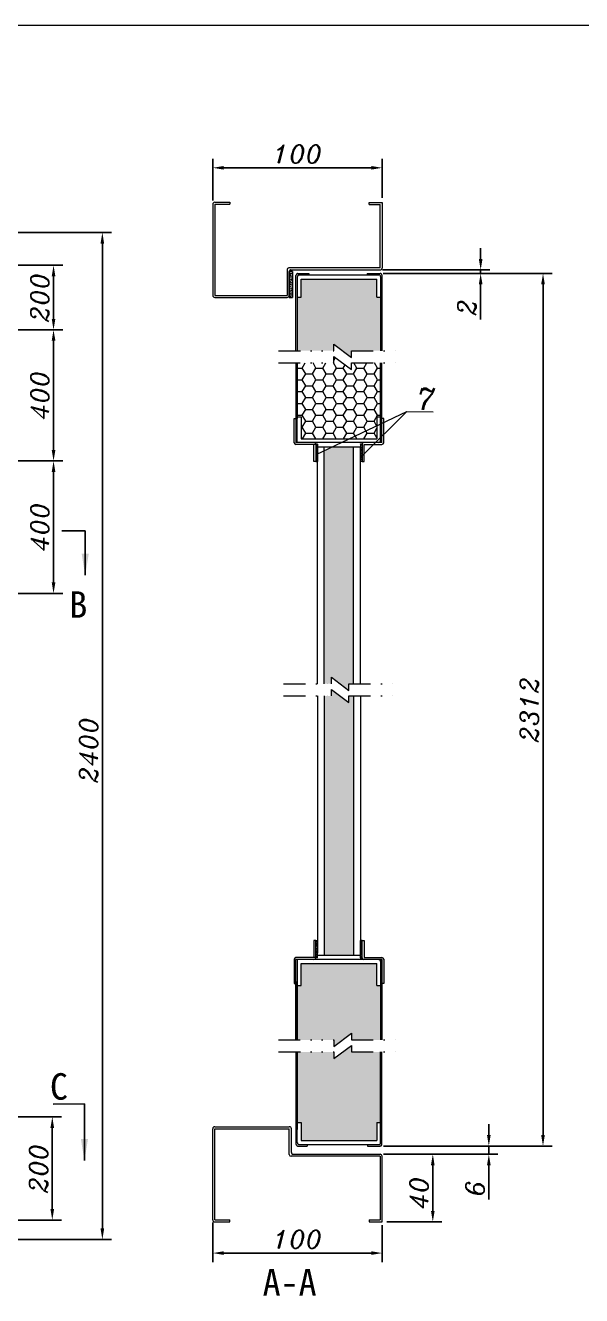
# Model space of a CAD drawing. Extents: x 840 to 463068, y -166519 to 7717.
# Drawn here: x 23506 to 24799, y 1582 to 4535 of the extents above; entities that cross this region are included whole.
import ezdxf

# ---------------------------------------------------------------- set-up
doc = ezdxf.new("R2010")
doc.units = 0
doc.header["$LTSCALE"] = 4
doc.linetypes.add('DIVIDE', pattern=[31.75, 12.7, -6.35, 0, -6.35, 0, -6.35])
doc.layers.get('0').update_dxf_attribs({"linetype": 'CONTINUOUS', "lineweight": 13})
doc.layers.get('DEFPOINTS').update_dxf_attribs({"linetype": 'CONTINUOUS', "lineweight": 13})
for name, color, linetype, lineweight in [('HATCH', 6, 'CONTINUOUS', 13), ('剖断线', 2, 'DIVIDE', 13), ('标注', 3, 'CONTINUOUS', 13), ('粗实线', 7, 'CONTINUOUS', 30)]:
    doc.layers.add(name, color=color, linetype=linetype, lineweight=lineweight)
doc.styles.get("Standard").update_dxf_attribs({"font": ''})
doc.styles.add('仿宋', font='italic.shx')
doc.styles.get('Standard').set_extended_font_data('@FangSong_GB2312')
doc.dimstyles.new('17X', dxfattribs={"dimscale": 17, "dimtxt": 2.5, "dimasz": 1.5, "dimexe": 1.25, "dimexo": 0.625, "dimtad": 1, "dimdsep": 46, "dimtxsty": '仿宋', "dimcen": 2.5, "dimclrt": 7, "dimadec": 0, "dimazin": 0, "dimtfac": 1, "dimtmove": 0, "dimatfit": 3, "dimfxl": 1, "dimarcsym": 0})
doc.dimstyles.new('17X-4', dxfattribs={"dimscale": 17, "dimtxt": 2.5, "dimasz": 1.5, "dimexe": 1.25, "dimexo": 0.625, "dimtad": 1, "dimlfac": 0.25, "dimdsep": 46, "dimtxsty": '仿宋', "dimcen": 2.5, "dimclrt": 7, "dimadec": 0, "dimazin": 0, "dimtfac": 1, "dimtmove": 0, "dimatfit": 3, "dimfxl": 1, "dimarcsym": 0})
doc.dimstyles.new('20X-4', dxfattribs={"dimscale": 17, "dimtxt": 2.5, "dimasz": 1.5, "dimexe": 1.25, "dimexo": 0.625, "dimtad": 1, "dimlfac": 0.25, "dimdsep": 46, "dimtxsty": '仿宋', "dimcen": 2.5, "dimclrt": 7, "dimadec": 0, "dimazin": 0, "dimtfac": 1, "dimtmove": 0, "dimatfit": 3, "dimfxl": 1, "dimarcsym": 0})
doc.dimstyles.new('ISO-25', dxfattribs={"dimtxt": 2.5, "dimasz": 2.5, "dimexe": 1.25, "dimexo": 0.625, "dimtad": 1, "dimtxsty": 'Standard', "dimcen": 2.5, "dimadec": 0, "dimazin": 0, "dimtfac": 1, "dimtmove": 0, "dimatfit": 3, "dimfxl": 1, "dimarcsym": 0})
pattern_1 = [(0, (36730.436, -2929.191), (23.8125, 13.74815), [15.875, -31.75]), (120, (36730.436, -2929.191), (-23.812497, 13.748155), [15.875, -31.75]), (60, (36730.436, -2929.191), (3e-06, 27.496305), [-31.75, 15.875])]

# ---------------------------------------------------------------- blocks, each defined once
blk = doc.blocks.new('*D4')
at = {"layer": 'DEFPOINTS', "color": 0, "transparency": 16777216}
for p in [(23468.4, 4053.5), (23427.4, 1712.5), (23684.7, 1712.5)]:
    blk.add_point(p, dxfattribs=at)
at = {"layer": '标注', "color": 0, "lineweight": -2, "transparency": 16777216}
for p, q in [((23479, 4053.5), (23705.9, 4053.5)), ((23684.7, 4028), (23684.7, 1738)), ((23438, 1712.5), (23705.9, 1712.5))]:
    blk.add_line(p, q, dxfattribs=at)
at = {"layer": '标注', "color": 0, "transparency": 16777216}
for points in [[(23680.4, 4028), (23688.9, 4028), (23684.7, 4053.5)], [(23680.4, 1738), (23688.9, 1738), (23684.7, 1712.5)]]:
    blk.add_solid(points, dxfattribs=at)
at = {"layer": '标注', "color": 7, "lineweight": 18, "transparency": 16777216, "insert": (23652.8, 2850.2), "char_height": 42.5, "attachment_point": 5, "rotation": 90, "style": '仿宋'}
blk.add_mtext('2400', dxfattribs=at)
blk = doc.blocks.new('_DOTSMALL')
at = {"color": 0, "linetype": 'ByBlock', "const_width": 0.5}
blk.add_lwpolyline([(-0.0625, 0, 1), (0.0625, 0, 1)], format="xyb", close=True, dxfattribs=at)
blk = doc.blocks.new('*D5')
at = {"layer": 'DEFPOINTS', "color": 0, "transparency": 16777216}
for p in [(23392.4, 3977.5), (23399.8, 3827.5), (23571.2, 3827.5)]:
    blk.add_point(p, dxfattribs=at)
at = {"layer": '标注', "color": 0, "lineweight": -2, "transparency": 16777216}
for p, q in [((23403, 3977.5), (23592.5, 3977.5)), ((23571.2, 3952), (23571.2, 3853)), ((23410.4, 3827.5), (23592.5, 3827.5))]:
    blk.add_line(p, q, dxfattribs=at)
at = {"layer": '标注', "color": 0, "transparency": 16777216}
for points in [[(23567, 3952), (23575.5, 3952), (23571.2, 3977.5)], [(23567, 3853), (23575.5, 3853), (23571.2, 3827.5)]]:
    blk.add_solid(points, dxfattribs=at)
at = {"layer": '标注', "color": 7, "lineweight": 18, "transparency": 16777216, "insert": (23539.3, 3902.5), "char_height": 42.5, "attachment_point": 5, "rotation": 90, "style": '仿宋'}
blk.add_mtext('200', dxfattribs=at)
blk = doc.blocks.new('*D6')
at = {"layer": 'DEFPOINTS', "color": 0, "transparency": 16777216}
for p in [(23399.8, 3827.5), (23399.8, 3522.5), (23571.2, 3522.5)]:
    blk.add_point(p, dxfattribs=at)
at = {"layer": '标注', "color": 0, "lineweight": -2, "transparency": 16777216}
for p, q in [((23410.4, 3827.5), (23592.5, 3827.5)), ((23571.2, 3802), (23571.2, 3548)), ((23410.4, 3522.5), (23592.5, 3522.5))]:
    blk.add_line(p, q, dxfattribs=at)
at = {"layer": '标注', "color": 0, "transparency": 16777216}
for points in [[(23567, 3802), (23575.5, 3802), (23571.2, 3827.5)], [(23567, 3548), (23575.5, 3548), (23571.2, 3522.5)]]:
    blk.add_solid(points, dxfattribs=at)
at = {"layer": '标注', "color": 7, "lineweight": 18, "transparency": 16777216, "insert": (23539.3, 3675), "char_height": 42.5, "attachment_point": 5, "rotation": 90, "style": '仿宋'}
blk.add_mtext('400', dxfattribs=at)
blk = doc.blocks.new('*D7')
at = {"layer": 'DEFPOINTS', "color": 0, "transparency": 16777216}
for p in [(23399.8, 1997.5), (23389.4, 1757.5), (23568.3, 1757.5)]:
    blk.add_point(p, dxfattribs=at)
at = {"layer": '标注', "color": 0, "lineweight": -2, "transparency": 16777216}
for p, q in [((23410.4, 1997.5), (23589.5, 1997.5)), ((23568.3, 1972), (23568.3, 1783)), ((23400, 1757.5), (23589.5, 1757.5))]:
    blk.add_line(p, q, dxfattribs=at)
at = {"layer": '标注', "color": 0, "transparency": 16777216}
for points in [[(23564, 1972), (23572.5, 1972), (23568.3, 1997.5)], [(23564, 1783), (23572.5, 1783), (23568.3, 1757.5)]]:
    blk.add_solid(points, dxfattribs=at)
at = {"layer": '标注', "color": 7, "lineweight": 18, "transparency": 16777216, "insert": (23536.4, 1877.5), "char_height": 42.5, "attachment_point": 5, "rotation": 90, "style": '仿宋'}
blk.add_mtext('200', dxfattribs=at)
blk = doc.blocks.new('*D11')
at = {"layer": 'DEFPOINTS', "color": 0, "transparency": 16777216}
for p in [(24330.3, 3958.5), (24329.4, 1929.7), (24709.1, 1929.7)]:
    blk.add_point(p, dxfattribs=at)
at = {"layer": '标注', "color": 0, "lineweight": -2, "transparency": 16777216}
for p, q in [((24340.9, 3958.5), (24730.3, 3958.5)), ((24709.1, 3933), (24709.1, 1955.2)), ((24340, 1929.7), (24730.3, 1929.7))]:
    blk.add_line(p, q, dxfattribs=at)
at = {"layer": '标注', "color": 0, "transparency": 16777216}
for points in [[(24704.8, 3933), (24713.3, 3933), (24709.1, 3958.5)], [(24704.8, 1955.2), (24713.3, 1955.2), (24709.1, 1929.7)]]:
    blk.add_solid(points, dxfattribs=at)
at = {"layer": '标注', "color": 7, "lineweight": 18, "transparency": 16777216, "insert": (24677.2, 2944.5), "char_height": 42.5, "attachment_point": 5, "rotation": 90, "style": '仿宋'}
blk.add_mtext('2312', dxfattribs=at)
blk = doc.blocks.new('*D12')
at = {"layer": 'DEFPOINTS', "color": 0, "transparency": 16777216}
for p in [(24327.2, 1929.7), (24327.9, 1910.5), (24583.1, 1910.5)]:
    blk.add_point(p, dxfattribs=at)
at = {"layer": '标注', "color": 0, "lineweight": -2, "transparency": 16777216}
for p, q in [((24583.1, 1955.2), (24583.1, 1980.7)), ((24337.9, 1929.7), (24604.4, 1929.7)), ((24583.1, 1929.7), (24583.1, 1910.5)), ((24338.6, 1910.5), (24604.4, 1910.5)), ((24583.1, 1885), (24583.1, 1805.6))]:
    blk.add_line(p, q, dxfattribs=at)
at = {"layer": '标注', "color": 0, "transparency": 16777216}
for points in [[(24578.9, 1955.2), (24587.4, 1955.2), (24583.1, 1929.7)], [(24578.9, 1885), (24587.4, 1885), (24583.1, 1910.5)]]:
    blk.add_solid(points, dxfattribs=at)
at = {"layer": '标注', "color": 7, "lineweight": 18, "transparency": 16777216, "insert": (24551.2, 1831.4), "char_height": 42.5, "attachment_point": 5, "rotation": 90, "style": '仿宋'}
blk.add_mtext('6', dxfattribs=at)
blk = doc.blocks.new('*D13')
at = {"layer": 'DEFPOINTS', "color": 0, "transparency": 16777216}
for p in [(24325.1, 3966.7), (24326.4, 3958.5), (24564.1, 3958.5)]:
    blk.add_point(p, dxfattribs=at)
at = {"layer": '标注', "color": 0, "lineweight": -2, "transparency": 16777216}
for p, q in [((24564.1, 3992.2), (24564.1, 4017.7)), ((24335.7, 3966.7), (24585.4, 3966.7)), ((24337.1, 3958.5), (24585.4, 3958.5)), ((24564.1, 3966.7), (24564.1, 3958.5)), ((24564.1, 3933), (24564.1, 3851.8))]:
    blk.add_line(p, q, dxfattribs=at)
at = {"layer": '标注', "color": 0, "transparency": 16777216}
for points in [[(24559.9, 3992.2), (24568.4, 3992.2), (24564.1, 3966.7)], [(24559.9, 3933), (24568.4, 3933), (24564.1, 3958.5)]]:
    blk.add_solid(points, dxfattribs=at)
at = {"layer": '标注', "color": 7, "lineweight": 18, "transparency": 16777216, "insert": (24532.2, 3879.6), "char_height": 42.5, "attachment_point": 5, "rotation": 90, "style": '仿宋'}
blk.add_mtext('2', dxfattribs=at)
blk = doc.blocks.new('*D14')
at = {"layer": 'DEFPOINTS', "color": 0, "linetype": 'ByBlock', "transparency": 16777216}
for p in [(24349.1, 1910.5), (24335.3, 1753.5), (24452.9, 1753.5)]:
    blk.add_point(p, dxfattribs=at)
at = {"layer": '标注', "color": 0, "linetype": 'ByBlock', "lineweight": -2, "transparency": 16777216}
for p, q in [((24359.7, 1910.5), (24474.1, 1910.5)), ((24452.9, 1885), (24452.9, 1779)), ((24345.9, 1753.5), (24474.1, 1753.5))]:
    blk.add_line(p, q, dxfattribs=at)
at = {"layer": '标注', "color": 0, "linetype": 'ByBlock', "transparency": 16777216}
for points in [[(24448.6, 1885), (24457.1, 1885), (24452.9, 1910.5)], [(24448.6, 1779), (24457.1, 1779), (24452.9, 1753.5)]]:
    blk.add_solid(points, dxfattribs=at)
at = {"layer": '标注', "color": 7, "linetype": 'ByBlock', "lineweight": 18, "transparency": 16777216, "insert": (24421, 1820.3), "char_height": 42.5, "attachment_point": 5, "rotation": 90, "style": '仿宋'}
blk.add_mtext('40', dxfattribs=at)
blk = doc.blocks.new('*D15')
at = {"layer": 'DEFPOINTS', "color": 0, "transparency": 16777216}
for p in [(23941.3, 4204.2), (23941.3, 4117.4), (24335.3, 4123.8)]:
    blk.add_point(p, dxfattribs=at)
at = {"layer": '标注', "color": 0, "lineweight": -2, "transparency": 16777216}
for p, q in [((23941.3, 4128), (23941.3, 4225.4)), ((24335.3, 4134.4), (24335.3, 4225.4)), ((24309.8, 4204.2), (23966.8, 4204.2))]:
    blk.add_line(p, q, dxfattribs=at)
at = {"layer": '标注', "color": 0, "transparency": 16777216}
for points in [[(23966.8, 4208.4), (23966.8, 4199.9), (23941.3, 4204.2)], [(24309.8, 4208.4), (24309.8, 4199.9), (24335.3, 4204.2)]]:
    blk.add_solid(points, dxfattribs=at)
at = {"layer": '标注', "color": 7, "lineweight": 18, "transparency": 16777216, "insert": (24138.3, 4236), "char_height": 42.5, "attachment_point": 5, "style": '仿宋'}
blk.add_mtext('100', dxfattribs=at)
blk = doc.blocks.new('*D16')
at = {"layer": 'DEFPOINTS', "color": 0, "transparency": 16777216}
for p in [(23941.3, 1762.6), (24335.3, 1756.3), (23941.3, 1680.8)]:
    blk.add_point(p, dxfattribs=at)
at = {"layer": '标注', "color": 0, "lineweight": -2, "transparency": 16777216}
for p, q in [((23941.3, 1751.9), (23941.3, 1659.5)), ((24335.3, 1745.7), (24335.3, 1659.5)), ((24309.8, 1680.8), (23966.8, 1680.8))]:
    blk.add_line(p, q, dxfattribs=at)
at = {"layer": '标注', "color": 0, "transparency": 16777216}
for points in [[(23966.8, 1685), (23966.8, 1676.5), (23941.3, 1680.8)], [(24309.8, 1685), (24309.8, 1676.5), (24335.3, 1680.8)]]:
    blk.add_solid(points, dxfattribs=at)
at = {"layer": '标注', "color": 7, "lineweight": 18, "transparency": 16777216, "insert": (24138.3, 1712.7), "char_height": 42.5, "attachment_point": 5, "style": '仿宋'}
blk.add_mtext('100', dxfattribs=at)
blk = doc.blocks.new('*D17')
at = {"layer": 'DEFPOINTS', "color": 0, "transparency": 16777216}
for p in [(23410.4, 3522.5), (23399.8, 3214.5), (23571.2, 3214.5)]:
    blk.add_point(p, dxfattribs=at)
at = {"layer": '标注', "color": 0, "lineweight": -2, "transparency": 16777216}
for p, q in [((23421, 3522.5), (23592.5, 3522.5)), ((23571.2, 3497), (23571.2, 3240)), ((23410.4, 3214.5), (23592.5, 3214.5))]:
    blk.add_line(p, q, dxfattribs=at)
at = {"layer": '标注', "color": 0, "transparency": 16777216}
for points in [[(23567, 3497), (23575.5, 3497), (23571.2, 3522.5)], [(23567, 3240), (23575.5, 3240), (23571.2, 3214.5)]]:
    blk.add_solid(points, dxfattribs=at)
at = {"layer": '标注', "color": 7, "lineweight": 18, "transparency": 16777216, "insert": (23539.3, 3368.5), "char_height": 42.5, "attachment_point": 5, "rotation": 90, "style": '仿宋'}
blk.add_mtext('400', dxfattribs=at)

msp = doc.modelspace()

# ---------------------------------------------------------------- hatches: boundary and pattern name
at = {"layer": 'HATCH', "lineweight": 18}
h = msp.add_hatch(dxfattribs=at)
h.set_pattern_fill('AR-CONC', color=256, scale=0.0234, style=0)
h.set_pattern_definition([(230, (130644.0845, -1793.7826), (-4.26312125, 0.3729746), [0.44577, -4.90347]), (175, (130644.0845, -1793.7826), (0.82468213, -4.47072544), [0.356616, -3.922776]), (280.451, (130643.729, -1793.7515), (-3.43845454, -4.0977305), [0.378846, -4.167306]), (226.1842, (130644.0845, -1794.9713), (-6.34324956, 0.98379047), [0.668655, -7.355205]), (276.6356, (130643.556, -1794.8894), (-5.5552591, -5.789758), [0.568269, -6.250959]), (171.184, (130644.0845, -1794.9713), (-5.55526778, -5.78974776), [0.534924, -5.884164]), (201, (130643.49, -1794.674), (-3.54778819, 2.39301313), [0.44577, -4.90347]), (146, (130643.49, -1794.674), (-1.44616746, -4.3099984), [0.356616, -3.922776]), (251.4514, (130643.1944, -1794.4747), (-4.99394588, -1.91699487), [0.378846, -4.167306]), (217.5, (130644.0845, -1793.7826), (-0.072273316, -1.97858791), [0, -3.8752272, 0, -3.982212, 0, -3.937635]), (187.5, (130644.0845, -1793.7826), (-1.563580103, -2.34422545), [0, -2.2704552, 0, -3.7860732, 0, -1.500759]), (147.5, (130645.4099, -1793.7826), (-3.172819927, 0.13405261), [0, -1.4859, 0, -4.636008, 0, -6.151626]), (137.5, (130646.0042, -1793.7826), (-3.466222844, -0.59497989), [0, -1.93167, 0, -3.0787848, 0, -4.368546])])
h.paths.add_polyline_path([(24127.071, 3902.824), (24119.071, 3902.824), (24119.071, 3962.824), (24127.071, 3962.824)])
h = msp.add_hatch(dxfattribs=at)
h.set_pattern_fill('AR-CONC', color=256, scale=0.15, style=0)
h.set_pattern_definition([(50, (-8051.972, 33.375), (27.3277, -2.390863), [2.8575, -31.4325]), (355, (-8051.972, 33.375), (-5.286424, 28.658496), [2.286, -25.146]), (100.451, (-8049.694, 33.176), (22.041375, 26.267503), [2.4285, -26.7135]), (46.1842, (-8051.97, 40.995), (40.661856, -6.30635), [4.28625, -47.14875]), (96.6356, (-8048.583, 40.47), (35.610635, 37.113833), [3.64275, -40.07025]), (351.184, (-8051.97, 40.995), (35.61069, 37.11377), [3.429, -37.719]), (21, (-8048.162, 39.09), (22.742232, -15.339828), [2.8575, -31.4325]), (326, (-8048.162, 39.09), (9.270304, 27.628195), [2.286, -25.146]), (71.4514, (-8046.266, 37.812), (32.012474, 12.288429), [2.4285, -26.7135]), (37.5, (-8051.9715, 33.375), (0.4632905, 12.6832558), [0, -24.8412, 0, -25.527, 0, -25.24125]), (7.5, (-8051.972, 33.375), (10.0229494, 15.027086), [0, -14.5542, 0, -24.2697, 0, -9.62025]), (327.5, (-8060.468, 33.375), (20.3385893, -0.8593116), [0, -9.525, 0, -29.718, 0, -39.4335]), (317.5, (-8064.278, 33.375), (22.219377, 3.813974), [0, -12.3825, 0, -19.7358, 0, -28.0035])])
h.paths.add_polyline_path([(24200.679, 3004.354), (24217.052, 3004.354), (24217.052, 3019.572), (24257.487, 2989.137), (24257.487, 3004.354), (24268.679, 3004.354), (24268.679, 3555.515), (24219.216, 3555.515), (24200.679, 3546.743)])
h.paths.add_polyline_path([(24268.679, 2976.265), (24257.487, 2976.265), (24257.487, 2961.047), (24217.052, 2991.482), (24217.052, 2976.265), (24200.679, 2976.265), (24200.679, 2373.212), (24268.679, 2373.212)])
at = {"layer": '标注', "linetype": 'ByBlock'}
h = msp.add_hatch(dxfattribs=at)
h.set_pattern_fill('HONEY', color=6, scale=5, style=0)
h.paths.add_polyline_path([(24322.679, 3945.603), (24146.679, 3945.603), (24146.679, 3903.403), (24137.879, 3903.403), (24137.879, 3778.64), (24223.052, 3778.64), (24223.052, 3793.857), (24263.487, 3763.423), (24263.487, 3778.64), (24331.479, 3778.64), (24331.479, 3903.403), (24322.679, 3903.403)])
h.paths.add_polyline_path([(24263.487, 2191.8), (24263.487, 2176.583), (24331.479, 2176.583), (24331.479, 2303.225), (24322.679, 2303.225), (24322.679, 2354.425), (24146.679, 2354.425), (24146.679, 2303.225), (24137.879, 2303.225), (24137.879, 2176.583), (24223.052, 2176.583), (24223.052, 2161.365)])
h.paths.add_polyline_path([(24223.052, 2133.276), (24223.052, 2148.493), (24137.879, 2148.493), (24137.879, 1984.763), (24146.679, 1984.763), (24146.679, 1942.563), (24322.679, 1942.563), (24322.679, 1984.763), (24331.479, 1984.763), (24331.479, 2148.493), (24263.487, 2148.493), (24263.487, 2163.71)])
h = msp.add_hatch(dxfattribs=at)
h.set_pattern_fill('HONEY', color=6, scale=5, style=0)
h.set_pattern_definition(pattern_1)
h.paths.add_polyline_path([(24331.479, 3750.55), (24263.487, 3750.55), (24263.487, 3735.333), (24223.052, 3765.768), (24223.052, 3750.55), (24137.879, 3750.55), (24137.879, 3625.502), (24146.679, 3625.502), (24146.679, 3574.302), (24258.915, 3574.302), (24322.679, 3604.477), (24322.679, 3625.502), (24331.479, 3625.502)])
h = msp.add_hatch(dxfattribs=at)
h.set_pattern_fill('HONEY', color=6, scale=5, style=0)
h.set_pattern_definition(pattern_1)
h.paths.add_polyline_path([(24322.679, 3604.477), (24258.915, 3574.302), (24322.679, 3574.302)])
at = {"layer": '标注', "lineweight": 18}
h = msp.add_hatch(dxfattribs=at)
h.set_pattern_fill('AR-CONC', color=6, scale=0.02, angle=-90, style=0)
h.set_pattern_definition([(320, (-34019.026, 120755.393), (-0.31878171, -3.64369338), [0.381, -4.191]), (265, (-34019.026, 120755.393), (3.82113286, 0.70485652), [0.3048, -3.3528]), (10.451, (-34019.0526, 120755.0895), (3.50233376, -2.93885003), [0.3238, -3.5618]), (316.1842, (-34018.01, 120755.393), (-0.84084656, -5.42158082), [0.5715, -6.2865]), (6.6356, (-34018.08, 120754.9413), (4.94851112, -4.7480847), [0.4857, -5.3427]), (261.184, (-34018.01, 120755.393), (4.94850236, -4.74809212), [0.4572, -5.0292]), (291, (-34018.264, 120754.885), (-2.04531037, -3.0322976), [0.381, -4.191]), (236, (-34018.264, 120754.885), (3.68375932, -1.23604057), [0.3048, -3.3528]), (341.4514, (-34018.4345, 120754.6324), (1.63845715, -4.26832982), [0.3238, -3.5618]), (307.5, (-34019.026, 120755.3931), (1.691100777, -0.061772065), [0, -3.31216, 0, -3.4036, 0, -3.3655]), (277.5, (-34019.026, 120755.3931), (2.003611496, -1.33639325), [0, -1.94056, 0, -3.23596, 0, -1.2827]), (237.5, (-34019.026, 120756.526), (-0.11457488, -2.711811903), [0, -1.27, 0, -3.9624, 0, -5.2578]), (227.5, (-34019.026, 120757.034), (0.50852982, -2.962583628), [0, -1.651, 0, -2.63144, 0, -3.7338])])
h.paths.add_polyline_path([(24180.679, 3560.534), (24180.679, 3520.966), (24184.679, 3520.966), (24184.679, 3561.502)])
h = msp.add_hatch(dxfattribs=at)
h.set_pattern_fill('AR-CONC', color=6, scale=0.02, angle=-90, style=0)
h.set_pattern_definition([(320, (-34019.026, 120755.393), (-0.31878171, -3.64369338), [0.381, -4.191]), (265, (-34019.026, 120755.393), (3.82113286, 0.70485652), [0.3048, -3.3528]), (10.451, (-34019.0526, 120755.0895), (3.50233376, -2.93885003), [0.3238, -3.5618]), (316.1842, (-34018.01, 120755.393), (-0.84084656, -5.42158082), [0.5715, -6.2865]), (6.6356, (-34018.08, 120754.9413), (4.94851112, -4.7480847), [0.4857, -5.3427]), (261.184, (-34018.01, 120755.393), (4.94850236, -4.74809212), [0.4572, -5.0292]), (291, (-34018.264, 120754.885), (-2.04531037, -3.0322976), [0.381, -4.191]), (236, (-34018.264, 120754.885), (3.68375932, -1.23604057), [0.3048, -3.3528]), (341.4514, (-34018.4345, 120754.6324), (1.63845715, -4.26832982), [0.3238, -3.5618]), (307.5, (-34019.026, 120755.3931), (1.691100777, -0.061772065), [0, -3.31216, 0, -3.4036, 0, -3.3655]), (277.5, (-34019.026, 120755.3931), (2.003611496, -1.33639325), [0, -1.94056, 0, -3.23596, 0, -1.2827]), (237.5, (-34019.026, 120756.526), (-0.11457488, -2.711811903), [0, -1.27, 0, -3.9624, 0, -5.2578]), (227.5, (-34019.026, 120757.034), (0.50852982, -2.962583628), [0, -1.651, 0, -2.63144, 0, -3.7338])])
h.paths.add_polyline_path([(24288.679, 3560.534), (24288.679, 3520.966), (24284.679, 3520.966), (24284.679, 3561.502)])
h = msp.add_hatch(dxfattribs=at)
h.set_pattern_fill('AR-CONC', color=6, scale=0.02, angle=-90, style=0)
h.set_pattern_definition([(40, (-34019.026, -114826.6664), (-0.31878171, 3.64369338), [0.381, -4.191]), (95, (-34019.026, -114826.6664), (3.82113286, -0.70485652), [0.3048, -3.3528]), (349.549, (-34019.0526, -114826.3628), (3.50233376, 2.93885003), [0.3238, -3.5618]), (43.8158, (-34018.01, -114826.6664), (-0.84084656, 5.42158082), [0.5715, -6.2865]), (353.3644, (-34018.08, -114826.2146), (4.94851112, 4.7480847), [0.4857, -5.3427]), (98.816, (-34018.01, -114826.6664), (4.94850236, 4.74809212), [0.4572, -5.0292]), (69, (-34018.264, -114826.1584), (-2.04531037, 3.0322976), [0.381, -4.191]), (124, (-34018.264, -114826.1584), (3.68375932, 1.23604057), [0.3048, -3.3528]), (18.5486, (-34018.4345, -114825.9058), (1.63845715, 4.26832982), [0.3238, -3.5618]), (52.5, (-34019.026, -114826.6664), (1.691100777, 0.061772065), [0, -3.31216, 0, -3.4036, 0, -3.3655]), (82.5, (-34019.026, -114826.6664), (2.003611496, 1.33639325), [0, -1.94056, 0, -3.23596, 0, -1.2827]), (122.5, (-34019.026, -114827.7993), (-0.11457488, 2.711811903), [0, -1.27, 0, -3.9624, 0, -5.2578]), (132.5, (-34019.026, -114828.3073), (0.50852982, 2.962583628), [0, -1.651, 0, -2.63144, 0, -3.7338])])
h.paths.add_polyline_path([(24180.679, 2368.192), (24180.679, 2407.761), (24184.679, 2407.761), (24184.679, 2367.225)])
h = msp.add_hatch(dxfattribs=at)
h.set_pattern_fill('AR-CONC', color=6, scale=0.02, angle=-90, style=0)
h.set_pattern_definition([(40, (-34019.026, -114826.6664), (-0.31878171, 3.64369338), [0.381, -4.191]), (95, (-34019.026, -114826.6664), (3.82113286, -0.70485652), [0.3048, -3.3528]), (349.549, (-34019.0526, -114826.3628), (3.50233376, 2.93885003), [0.3238, -3.5618]), (43.8158, (-34018.01, -114826.6664), (-0.84084656, 5.42158082), [0.5715, -6.2865]), (353.3644, (-34018.08, -114826.2146), (4.94851112, 4.7480847), [0.4857, -5.3427]), (98.816, (-34018.01, -114826.6664), (4.94850236, 4.74809212), [0.4572, -5.0292]), (69, (-34018.264, -114826.1584), (-2.04531037, 3.0322976), [0.381, -4.191]), (124, (-34018.264, -114826.1584), (3.68375932, 1.23604057), [0.3048, -3.3528]), (18.5486, (-34018.4345, -114825.9058), (1.63845715, 4.26832982), [0.3238, -3.5618]), (52.5, (-34019.026, -114826.6664), (1.691100777, 0.061772065), [0, -3.31216, 0, -3.4036, 0, -3.3655]), (82.5, (-34019.026, -114826.6664), (2.003611496, 1.33639325), [0, -1.94056, 0, -3.23596, 0, -1.2827]), (122.5, (-34019.026, -114827.7993), (-0.11457488, 2.711811903), [0, -1.27, 0, -3.9624, 0, -5.2578]), (132.5, (-34019.026, -114828.3073), (0.50852982, 2.962583628), [0, -1.651, 0, -2.63144, 0, -3.7338])])
h.paths.add_polyline_path([(24288.679, 2368.192), (24288.679, 2407.761), (24284.679, 2407.761), (24284.679, 2367.225)])

# ---------------------------------------------------------------- linework, layer by layer
at = {"lineweight": 13}
for p, q in [((24122.718, 3966.733), (24330.589, 3966.733)), ((24128.063, 1910.5), (24330.589, 1910.52))]:
    msp.add_line(p, q, dxfattribs=at)
at = {"color": 0, "lineweight": 18}
for p, q in [((24138.631, 3958.475), (24164.316, 3958.475)), ((24300.351, 3958.475), (24330.679, 3958.475)), ((24141.831, 3955.275), (24164.316, 3955.275)), ((24164.316, 3955.275), (24327.479, 3955.275)), ((24138.631, 1929.691), (24160.985, 1929.691)), ((24141.831, 1932.891), (24160.985, 1932.891)), ((24160.985, 1932.891), (24327.479, 1932.891)), ((24301.318, 1929.691), (24330.679, 1929.691))]:
    msp.add_line(p, q, dxfattribs=at)
at = {"layer": '剖断线', "lineweight": 18}
for p, q in [((24223.052, 3778.64), (24223.052, 3793.857)), ((24223.052, 3793.857), (24263.487, 3763.423)), ((24094.154, 3778.64), (24223.052, 3778.64)), ((24223.052, 3750.55), (24223.052, 3765.768)), ((24223.052, 3765.768), (24263.487, 3735.333)), ((24263.487, 3763.423), (24263.487, 3778.64)), ((24263.487, 3778.64), (24365.71, 3778.64)), ((24093.854, 3750.55), (24223.052, 3750.55)), ((24263.487, 3735.333), (24263.487, 3750.55)), ((24263.487, 3750.55), (24365.71, 3750.55)), ((24217.052, 3004.354), (24217.052, 3019.572)), ((24217.052, 3019.572), (24257.487, 2989.137)), ((24106.154, 3004.354), (24217.052, 3004.354)), ((24217.052, 2976.265), (24217.052, 2991.482)), ((24217.052, 2991.482), (24257.487, 2961.047)), ((24257.487, 2989.137), (24257.487, 3004.354)), ((24257.487, 3004.354), (24365.71, 3004.354)), ((24106.154, 2976.265), (24217.052, 2976.265)), ((24257.487, 2961.047), (24257.487, 2976.265)), ((24257.487, 2976.265), (24365.71, 2976.265)), ((24223.052, 2161.365), (24263.487, 2191.8)), ((24263.487, 2191.8), (24263.487, 2176.583)), ((24093.815, 2176.583), (24223.052, 2176.583)), ((24223.052, 2176.583), (24223.052, 2161.365)), ((24223.052, 2133.276), (24263.487, 2163.71)), ((24263.487, 2176.583), (24365.71, 2176.583)), ((24263.487, 2163.71), (24263.487, 2148.493)), ((24094.154, 2148.493), (24223.052, 2148.493)), ((24223.052, 2148.493), (24223.052, 2133.276)), ((24263.487, 2148.493), (24365.71, 2148.493))]:
    msp.add_line(p, q, dxfattribs=at)
at = {"layer": '标注', "color": 0, "linetype": 'ByBlock', "lineweight": 18}
for p, q in [((24304.624, 4118.968), (24304.624, 4123.768)), ((24181.947, 3560.839), (24134.679, 3560.839)), ((24284.679, 3562.681), (24288.679, 3562.681)), ((24293.379, 3560.812), (24334.679, 3560.812)), ((24181.947, 2367.888), (24134.679, 2367.888)), ((24284.679, 2366.046), (24288.679, 2366.046)), ((24293.379, 2367.915), (24334.679, 2367.915)), ((24304.624, 1758.284), (24304.624, 1753.484))]:
    msp.add_line(p, q, dxfattribs=at)
at = {"layer": '标注', "color": 0, "linetype": 'ByBlock'}
for p, q in [((24330.475, 3971.465), (24330.475, 4118.968)), ((24164.316, 3958.475), (24164.316, 3955.275)), ((24300.351, 3958.475), (24300.351, 3955.275)), ((24160.985, 1932.891), (24160.985, 1929.691)), ((24301.318, 1932.891), (24301.318, 1929.691)), ((24330.475, 1905.788), (24330.475, 1758.284))]:
    msp.add_line(p, q, dxfattribs=at)
at = {"layer": '标注', "color": 0, "lineweight": 18}
for p, q in [((24127.071, 3962.824), (24127.071, 3902.815)), ((24119.071, 3902.815), (24127.071, 3902.815)), ((24175.947, 3520.966), (24175.947, 3560.839)), ((24180.679, 3561.502), (24180.679, 3560.534)), ((24184.679, 3561.502), (24180.679, 3561.502)), ((24284.679, 3561.502), (24284.679, 3562.681)), ((24293.379, 3520.966), (24293.379, 3560.812)), ((24293.379, 3560.812), (24293.379, 3560.812)), ((24180.679, 3520.966), (24175.947, 3520.966)), ((24288.679, 3520.966), (24293.372, 3520.966)), ((24180.679, 2407.761), (24175.947, 2407.761)), ((24175.947, 2407.761), (24175.947, 2367.888)), ((24288.679, 2407.761), (24293.372, 2407.761)), ((24293.379, 2407.761), (24293.379, 2367.915)), ((24180.679, 2367.225), (24180.679, 2368.192)), ((24184.679, 2367.225), (24180.679, 2367.225)), ((24284.679, 2367.225), (24284.679, 2366.046)), ((24293.379, 2367.915), (24293.379, 2367.915))]:
    msp.add_line(p, q, dxfattribs=at)
at = {"layer": '标注', "lineweight": 18}
for p, q in [((24181.8, 3537.809), (24392.66, 3637.594)), ((24286.593, 3532.33), (24392.66, 3637.594)), ((24392.66, 3637.594), (24453.464, 3636.469))]:
    msp.add_line(p, q, dxfattribs=at)
at = {"layer": '标注', "color": 0, "linetype": 'DIVIDE', "lineweight": 18}
for centre, radius, start, end in [((24123.071, 3962.748), 4, 90.10797, 180), ((24140.472, 3952.933), 5.841, 108.379846, 172.693307), ((24330.679, 3954.475), 4, 0, 90), ((24143.672, 3949.733), 5.841, 108.379846, 172.693307), ((24327.479, 3951.275), 4, 0, 90), ((24140.429, 1935.215), 5.795, 187.184238, 252.426904), ((24143.672, 1938.434), 5.841, 187.306693, 251.620154), ((24327.479, 1936.891), 4, 270, 0), ((24329.845, 1934.452), 4.834, 279.933128, 0.092289), ((24128.071, 1914.503), 4, 180, 269.89203)]:
    msp.add_arc(centre, radius, start, end, dxfattribs=at)
at = {"layer": '标注', "color": 0, "lineweight": 13}
for centre, start, end in [((24329.995, 3972.167), 276.238429, 345.003861), ((24329.995, 1905.086), 14.996139, 83.761571)]:
    msp.add_arc(centre, 5.466, start, end, dxfattribs=at)
at = {"layer": '标注', "color": 0, "linetype": 'ByBlock', "lineweight": 18}
for centre, start, end in [((24134.679, 3564.839), 180, 270), ((24334.679, 3564.812), 270, 0), ((24134.679, 2363.888), 90, 180), ((24334.679, 2363.915), 0, 90)]:
    msp.add_arc(centre, 4, start, end, dxfattribs=at)
at = {"layer": '粗实线', "lineweight": 18}
for p, q in [((27898.744, 4535.257), (21053.956, 4535.257)), ((24304.624, 4123.768), (24335.275, 4123.768)), ((24304.624, 4118.968), (24330.475, 4118.968)), ((24335.275, 4123.768), (24335.275, 3970.752)), ((24114.288, 3967.806), (24114.272, 3907.457)), ((24119.071, 3902.815), (24119.071, 3962.824)), ((24127.071, 3962.824), (24119.071, 3962.824)), ((24119.071, 3962.824), (24119.071, 3902.815)), ((24119.072, 3962.817), (24119.072, 3907.457)), ((24134.679, 3778.64), (24134.679, 3953.675)), ((24137.879, 3950.475), (24137.879, 3778.64)), ((24146.679, 3903.403), (24146.679, 3945.603)), ((24146.679, 3945.603), (24322.679, 3945.603)), ((24322.679, 3903.403), (24322.679, 3945.603)), ((24331.479, 3951.518), (24331.479, 3778.64)), ((24334.679, 3954.673), (24334.679, 3778.64)), ((24137.879, 3903.403), (24146.679, 3903.403)), ((24137.879, 3903.403), (24146.679, 3903.403)), ((24322.674, 3903.403), (24331.479, 3903.403)), ((24322.679, 3903.403), (24331.479, 3903.403)), ((24134.679, 3750.55), (24134.679, 3565.502)), ((24137.879, 3565.502), (24137.879, 3750.55)), ((24137.879, 3750.55), (24137.879, 3620.982)), ((24137.879, 3750.55), (24137.879, 3620.982)), ((24137.879, 3570.302), (24137.879, 3750.55)), ((24331.479, 3565.502), (24331.479, 3750.55)), ((24331.479, 3625.502), (24331.479, 3750.55)), ((24334.679, 3565.502), (24334.679, 3750.55)), ((24130.679, 3564.839), (24130.679, 3621.502)), ((24130.679, 3621.502), (24134.679, 3621.502)), ((24137.879, 3625.502), (24146.679, 3625.502)), ((24137.879, 3625.502), (24146.679, 3625.502)), ((24146.679, 3625.502), (24146.679, 3574.302)), ((24322.674, 3625.502), (24331.479, 3625.502)), ((24322.679, 3625.502), (24331.479, 3625.502)), ((24322.679, 3625.502), (24322.679, 3574.302)), ((24338.679, 3621.502), (24334.679, 3621.502)), ((24338.679, 3564.812), (24338.679, 3621.502)), ((24146.679, 3574.302), (24322.679, 3574.302)), ((24331.479, 3565.502), (24134.679, 3565.502)), ((24180.679, 3560.534), (24180.679, 3520.966)), ((24184.679, 3561.502), (24184.679, 3520.966)), ((24184.679, 3004.354), (24184.679, 3555.515)), ((24184.679, 3555.515), (24284.679, 3555.515)), ((24200.679, 3004.354), (24200.679, 3555.515)), ((24268.679, 3004.354), (24268.679, 3555.515)), ((24284.679, 3561.502), (24284.679, 3520.966)), ((24284.679, 3004.354), (24284.679, 3555.515)), ((24288.679, 3561.502), (24288.679, 3520.966)), ((24334.679, 3565.502), (24331.479, 3565.502)), ((24180.679, 3520.966), (24184.679, 3520.966)), ((24288.679, 3520.966), (24284.679, 3520.966)), ((24184.679, 2976.265), (24184.679, 2377.892)), ((24200.679, 2976.265), (24200.679, 2373.212)), ((24268.679, 2976.265), (24268.679, 2373.212)), ((24284.679, 2976.265), (24284.679, 2377.892)), ((24180.679, 2407.761), (24184.679, 2407.761)), ((24180.679, 2368.192), (24180.679, 2407.761)), ((24184.679, 2367.225), (24184.679, 2407.761)), ((24284.679, 2367.225), (24284.679, 2407.761)), ((24288.679, 2407.761), (24284.679, 2407.761)), ((24288.679, 2367.225), (24288.679, 2407.761)), ((24130.679, 2363.888), (24130.679, 2307.225)), ((24134.679, 2176.583), (24134.679, 2363.225)), ((24331.479, 2363.225), (24134.679, 2363.225)), ((24137.879, 2363.225), (24137.879, 2176.583)), ((24137.879, 2363.105), (24137.879, 2176.583)), ((24184.679, 2373.212), (24284.679, 2373.212)), ((24334.679, 2363.225), (24331.479, 2363.225)), ((24331.479, 2363.105), (24331.479, 2176.583)), ((24334.679, 2363.225), (24334.679, 2176.583)), ((24338.679, 2363.915), (24338.679, 2307.225)), ((24146.679, 2303.225), (24146.679, 2354.425)), ((24146.679, 2354.425), (24322.679, 2354.425)), ((24322.679, 2303.225), (24322.679, 2354.425)), ((24130.679, 2307.225), (24134.679, 2307.225)), ((24137.879, 2176.583), (24137.879, 2312.425)), ((24137.879, 2176.583), (24137.879, 2312.425)), ((24338.679, 2307.225), (24334.679, 2307.225)), ((24137.879, 2303.225), (24146.679, 2303.225)), ((24137.879, 2303.225), (24146.679, 2303.225)), ((24322.674, 2303.225), (24331.479, 2303.225)), ((24322.679, 2303.225), (24331.479, 2303.225)), ((24134.679, 2148.493), (24134.679, 1934.3)), ((24137.879, 2148.493), (24137.879, 1968.306)), ((24137.879, 2148.493), (24137.879, 1968.306)), ((24137.879, 1937.5), (24137.879, 2148.493)), ((24331.479, 1936.891), (24331.479, 2148.493)), ((24334.679, 1934.306), (24334.679, 2148.493)), ((24137.879, 1984.763), (24146.679, 1984.763)), ((24137.879, 1984.763), (24146.679, 1984.763)), ((24146.679, 1984.763), (24146.679, 1942.563)), ((24322.674, 1984.763), (24331.479, 1984.763)), ((24322.679, 1984.763), (24331.479, 1984.763)), ((24322.679, 1984.763), (24322.679, 1942.563)), ((24119.272, 1909.813), (24119.272, 1969.796)), ((24124.072, 1914.433), (24124.072, 1969.796)), ((24146.679, 1942.563), (24322.679, 1942.563)), ((24335.275, 1753.484), (24335.275, 1906.5)), ((24304.624, 1758.284), (24330.475, 1758.284)), ((24304.624, 1753.484), (24335.275, 1753.484))]:
    msp.add_line(p, q, dxfattribs=at)
at = {"layer": '粗实线', "lineweight": 13}
for p, q in [((23941.275, 4119.365), (23941.275, 3907.457)), ((23941.275, 4117.365), (23941.275, 3909.457)), ((23946.075, 4124.165), (23981.275, 4124.165)), ((23946.075, 4119.365), (23981.275, 4119.365)), ((23946.075, 4119.365), (23946.075, 3907.457)), ((23946.075, 4117.365), (23946.075, 3909.457)), ((23948.075, 4124.165), (23981.275, 4124.165)), ((23948.075, 4119.365), (23981.275, 4119.365)), ((23981.275, 4124.165), (23981.275, 4119.365)), ((23981.275, 4124.165), (23981.275, 4119.365)), ((24330.475, 3971.445), (24118.263, 3971.445)), ((23946.075, 3907.457), (24114.272, 3907.457)), ((23946.075, 3902.657), (24114.272, 3902.657)), ((23941.275, 1757.888), (23941.275, 1969.796)), ((23941.275, 1759.888), (23941.275, 1967.796)), ((23946.075, 1974.596), (24119.272, 1974.596)), ((23946.075, 1969.796), (24119.272, 1969.796)), ((23946.075, 1757.888), (23946.075, 1969.796)), ((23946.075, 1759.888), (23946.075, 1967.796)), ((24330.475, 1905.807), (24123.263, 1905.813)), ((23946.075, 1757.888), (23981.275, 1757.888)), ((23946.075, 1753.088), (23981.275, 1753.088)), ((23948.075, 1757.888), (23981.275, 1757.888)), ((23948.075, 1753.088), (23981.275, 1753.088)), ((23981.275, 1753.088), (23981.275, 1757.888)), ((23981.275, 1753.088), (23981.275, 1757.888))]:
    msp.add_line(p, q, dxfattribs=at)
for centre, start, end in [((23946.075, 4119.365), 90, 180), ((23946.075, 3907.457), 180, 270), ((23946.075, 1969.796), 90, 180), ((23946.075, 1757.888), 180, 270)]:
    msp.add_arc(centre, 4.8, start, end, dxfattribs=at)
at = {"layer": '粗实线', "lineweight": 18}
for centre, radius, start, end in [((24118.271, 3967.438), 4, 90.112129, 180), ((24114.272, 3907.457), 4.8, 270, 0), ((24176.679, 3561.502), 4, 0, 90), ((24292.679, 3561.502), 4, 90, 180), ((24326.679, 3570.302), 4.8, 270, 0), ((24176.679, 2367.225), 4, 270, 0), ((24292.679, 2367.225), 4, 180, 270), ((24326.679, 2358.425), 4.8, 0, 90), ((24119.272, 1969.796), 4.8, 0, 90), ((24123.271, 1909.813), 4, 180, 269.887871)]:
    msp.add_arc(centre, radius, start, end, dxfattribs=at)

# ---------------------------------------------------------------- texts
at = {"layer": '标注', "lineweight": 18, "insert": (24415.18, 3691.585), "char_height": 50, "width": 117.10455, "attachment_point": 1, "style": '仿宋'}
msp.add_mtext('7', dxfattribs=at)
at = {"layer": '粗实线', "lineweight": 18, "char_height": 61.5, "width": 133.38118, "attachment_point": 1}
for s, insert in [('B', (23607.873, 3219.502)), ('C', (23562.877, 2098.993)), ('{\\fKaiTi_GB2312|b0|i0|c134|p49;A-A}', (24057.25, 1643.443))]:
    msp.add_mtext(s, dxfattribs=dict(at, insert=insert))

# ---------------------------------------------------------------- dimensions: what is measured, and where the dimension line sits
at = {"layer": '标注', "lineweight": 18}
for base, p1, p2, angle, text, picture, middle in [((23941.275, 4204.17), (24335.275, 4123.768), (23941.275, 4117.365), 180, '100', '*D15', (24138.275, 4204.17)), ((24564.122, 3958.475), (24325.069, 3966.742), (24326.429, 3958.475), 90, '2', '*D13', (24564.122, 3879.648)), ((24709.068, 1929.691), (24330.309, 3958.475), (24329.423, 1929.691), 270, '2312', '*D11', (24709.068, 2944.512)), ((23941.275, 1680.787), (24335.275, 1756.288), (23941.275, 1762.554), 180, '100', '*D16', (24138.275, 1680.787))]:
    dim = msp.add_linear_dim(base=base, p1=p1, p2=p2, angle=angle, text=text, dimstyle='17X-4', dxfattribs=at)
    dim.commit()
    dim.dimension.update_dxf_attribs({"geometry": picture, "text_midpoint": middle, "dimtype": 160})
for base, p1, p2, angle, text, picture, middle in [((23684.658, 1712.482), (23468.358, 4053.482), (23427.358, 1712.482), 90, '2400', '*D4', (23684.658, 2850.179)), ((23568.288, 1757.482), (23399.762, 1997.482), (23389.358, 1757.482), 270, '200', '*D7', (23568.288, 1877.482)), ((24583.116, 1910.519), (24327.225, 1929.691), (24327.942, 1910.519), 90, '6', '*D12', (24583.116, 1831.389))]:
    dim = msp.add_linear_dim(base=base, p1=p1, p2=p2, angle=angle, text=text, dimstyle='17X', override={"dimldrblk": 'DOTSMALL'}, dxfattribs=at)
    dim.commit()
    dim.dimension.update_dxf_attribs({"geometry": picture, "text_midpoint": middle, "dimtype": 160})
for base, p1, p2, text, picture, middle in [((23571.21, 3827.482), (23392.358, 3977.482), (23399.762, 3827.482), '200', '*D5', (23539.335, 3902.482)), ((23571.21, 3522.485), (23399.762, 3827.482), (23399.762, 3522.485), '400', '*D6', (23539.335, 3674.984)), ((23571.21, 3214.495), (23410.387, 3522.485), (23399.779, 3214.495), '400', '*D17', (23539.335, 3368.49))]:
    dim = msp.add_linear_dim(base=base, p1=p1, p2=p2, angle=90, text=text, dimstyle='17X', override={"dimldrblk": 'DOTSMALL'}, dxfattribs=at)
    dim.commit()
    dim.dimension.update_dxf_attribs({"geometry": picture, "text_midpoint": middle})
at = {"layer": '标注', "color": 0, "linetype": 'ByBlock', "lineweight": 18}
dim = msp.add_linear_dim(base=(24452.874, 1753.484), p1=(24349.07, 1910.519), p2=(24335.275, 1753.484), angle=90, text='40', dimstyle='20X-4', dxfattribs=at)
dim.commit()
dim.dimension.update_dxf_attribs({"geometry": '*D14', "text_midpoint": (24452.874, 1820.258), "dimtype": 160})

# ---------------------------------------------------------------- leaders
at = {"layer": '粗实线', "lineweight": 18}
for points in [[(23644.838, 3256.637), (23644.838, 3359.979), (23590.713, 3359.979)], [(23643.013, 1895.72), (23643.013, 2027.979), (23570.636, 2027.013)]]:
    msp.add_leader(points, dimstyle='ISO-25', override={"dimtxt": 40, "dimasz": 50}, dxfattribs=at)

doc.saveas('drawing.dxf')
